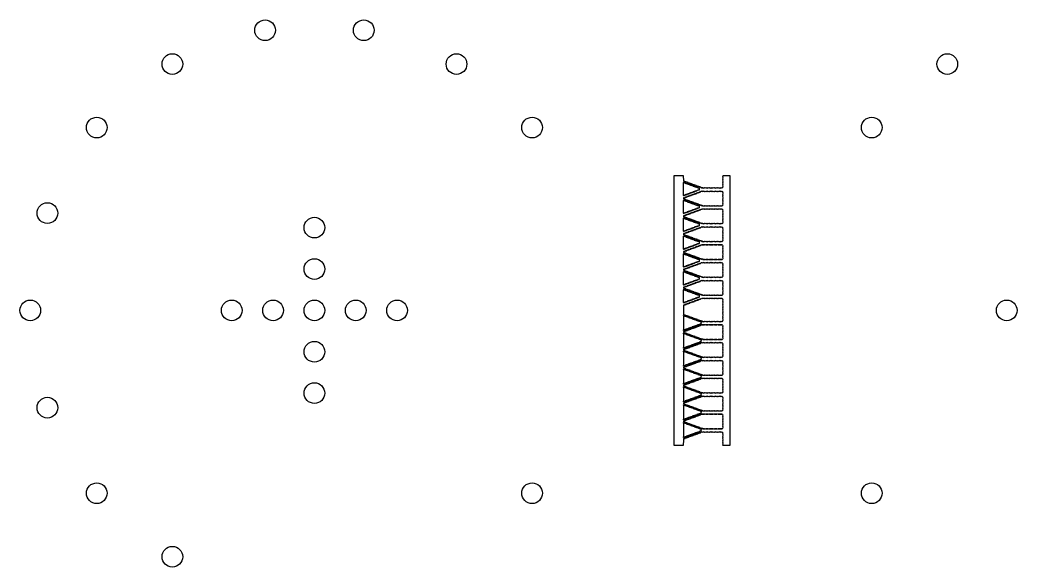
# Model space of a CAD drawing. Header units: millimetres. Extents: x -47.5 to 47.5, y -38.1 to 38.1.
# Drawn here: x -35.1 to -25.45, y 12.27 to 17.56 of the extents above; entities that cross this region are included whole.
import ezdxf

# ---------------------------------------------------------------- set-up
doc = ezdxf.new("R2010")
doc.units = ezdxf.units.MM
doc.header["$MEASUREMENT"] = 0
doc.layers.add('L1', color=7, linetype='Continuous')

msp = doc.modelspace()

# ---------------------------------------------------------------- linework, layer by layer
at = {"layer": 'L1'}
for points in [[(-28.5042, 15.9424, 1), (-28.4929, 15.9383), (-28.4925, 15.9381, 0.93803), (-28.4806, 15.938, 0.92653), (-28.4686, 15.938, 0.92653), (-28.4566, 15.938, 0.92653), (-28.4447, 15.938, 0.92653), (-28.4327, 15.938, 0.92653), (-28.4207, 15.938, 0.92653), (-28.4088, 15.938, 0.92653), (-28.3968, 15.938, 0.92653), (-28.3848, 15.938, 0.92653), (-28.3729, 15.938, 0.92653), (-28.3609, 15.938, 0.92653), (-28.349, 15.938, 0.92653), (-28.337, 15.938, 0.92653), (-28.325, 15.938, 0.92653), (-28.3131, 15.938, 0.92653), (-28.3011, 15.938, 0.92653), (-28.3011, 15.9499, 0.92653), (-28.3011, 15.9619, 0.92653), (-28.3011, 15.9739, 0.92653), (-28.3011, 15.9858, 0.92653), (-28.3011, 15.9978, 0.92653), (-28.3011, 16.0098, 0.92653), (-28.3011, 16.0217, 0.92653), (-28.3011, 16.0337, 0.92653), (-28.3011, 16.0457, 0.574857), (-28.2966, 16.055), (-28.28, 16.055), (-28.23, 16.055), (-28.23, 13.445), (-28.28, 13.445), (-28.2958, 13.445, 0.315345), (-28.3011, 13.4494, 0.92653), (-28.3011, 13.4613, 0.92653), (-28.3011, 13.4733, 0.92653), (-28.3011, 13.4853, 0.92653), (-28.3011, 13.4972, 0.92653), (-28.3011, 13.5092, 0.92653), (-28.3011, 13.5212, 0.92653), (-28.3011, 13.5331, 0.92653), (-28.3011, 13.5451, 0.92653), (-28.3011, 13.5571, 0.92653), (-28.3011, 13.569, 0.92653), (-28.3131, 13.569, 0.92653), (-28.325, 13.569, 0.92653), (-28.337, 13.569, 0.92653), (-28.349, 13.569, 0.92653), (-28.3609, 13.569, 0.92653), (-28.3729, 13.569, 0.92653), (-28.3848, 13.569, 0.92653), (-28.3968, 13.569, 0.92653), (-28.4088, 13.569, 0.92653), (-28.4207, 13.569, 0.92653), (-28.4327, 13.569, 0.92653), (-28.4447, 13.569, 0.92653), (-28.4566, 13.569, 0.92653), (-28.4686, 13.569, 0.92653), (-28.4806, 13.569, 0.92653), (-28.4925, 13.569, 0.760576), (-28.5039, 13.5712, 0.667376), (-28.512, 13.5638, 1), (-28.5233, 13.5596, 1), (-28.5346, 13.5555, 1), (-28.5459, 13.5514, 1), (-28.5571, 13.5473, 1), (-28.5684, 13.5432, 1), (-28.5797, 13.5391, 1), (-28.591, 13.535, 1), (-28.6022, 13.5309, 1), (-28.6135, 13.5268, 1), (-28.6248, 13.5227, 1), (-28.6361, 13.5186, 1), (-28.6474, 13.5145, 1), (-28.6586, 13.5104, 1), (-28.6699, 13.5063, 0.531679), (-28.6796, 13.5087), (-28.6796, 13.4995), (-28.68, 13.445), (-28.69, 13.445), (-28.7, 13.445), (-28.72, 13.445), (-28.77, 13.445), (-28.77, 16.055), (-28.72, 16.055), (-28.7, 16.055), (-28.69, 16.055), (-28.68, 16.055), (-28.6793, 16, 0.331003), (-28.6733, 16.004, 1), (-28.662, 15.9999, 1), (-28.6508, 15.9958, 1), (-28.6395, 15.9916, 1), (-28.6282, 15.9875, 1), (-28.6169, 15.9834, 1), (-28.6057, 15.9793, 1), (-28.5944, 15.9752, 1), (-28.5831, 15.9711, 1), (-28.5718, 15.967, 1), (-28.5606, 15.9629, 1), (-28.5493, 15.9588, 1), (-28.538, 15.9547, 1), (-28.5267, 15.9506, 1), (-28.5155, 15.9465, 1)], [(-28.5681, 15.9422, 1), (-28.5794, 15.9463, 1), (-28.5906, 15.9504, 1), (-28.6019, 15.9545, 1), (-28.6132, 15.9587, 1), (-28.6245, 15.9628, 1), (-28.6357, 15.9669, 1), (-28.647, 15.971, 1), (-28.6583, 15.9751, 1), (-28.6696, 15.9792, 1), (-28.6808, 15.9833), (-28.6809, 15.8642, 1), (-28.6696, 15.8683, 1), (-28.6583, 15.8724, 1), (-28.647, 15.8765, 1), (-28.6357, 15.8806, 1), (-28.6245, 15.8847, 1), (-28.6132, 15.8889, 1), (-28.6019, 15.893, 1), (-28.5906, 15.8971, 1), (-28.5794, 15.9012, 1), (-28.5681, 15.9053, 1), (-28.5568, 15.9094, 1), (-28.5455, 15.9135, 1), (-28.5343, 15.9176, 1.225852), (-28.5243, 15.9238, 1.225852), (-28.5343, 15.9299, 1), (-28.5455, 15.934, 1), (-28.5568, 15.9381, 1)], [(-28.3011, 15.7653, 0.92653), (-28.3011, 15.7772, 0.92653), (-28.3011, 15.7892, 0.92653), (-28.3011, 15.8012, 0.92653), (-28.3011, 15.8131, 0.92653), (-28.3011, 15.8251, 0.92653), (-28.3011, 15.8371, 0.92653), (-28.3011, 15.849, 0.92653), (-28.3011, 15.861, 0.92653), (-28.3011, 15.873, 0.92653), (-28.3011, 15.8849, 0.92653), (-28.3011, 15.8969, 0.92653), (-28.3131, 15.8969, 0.92653), (-28.325, 15.8969, 0.92653), (-28.337, 15.8969, 0.92653), (-28.349, 15.8969, 0.92653), (-28.3609, 15.8969, 0.92653), (-28.3729, 15.8969, 0.92653), (-28.3848, 15.8969, 0.92653), (-28.3968, 15.8969, 0.92653), (-28.4088, 15.8969, 0.92653), (-28.4207, 15.8969, 0.92653), (-28.4327, 15.8969, 0.92653), (-28.4447, 15.8969, 0.92653), (-28.4566, 15.8969, 0.92653), (-28.4686, 15.8969, 0.92653), (-28.4806, 15.8969, 0.92653), (-28.4925, 15.8969, 0.760576), (-28.5039, 15.8991, 0.667376), (-28.512, 15.8916, 1), (-28.5233, 15.8875, 1), (-28.5346, 15.8834, 1), (-28.5459, 15.8793, 1), (-28.5571, 15.8752, 1), (-28.5684, 15.8711, 1), (-28.5797, 15.867, 1), (-28.591, 15.8629, 1), (-28.6022, 15.8588, 1), (-28.6135, 15.8547, 1), (-28.6248, 15.8506, 1), (-28.6361, 15.8465, 1), (-28.6474, 15.8424, 1), (-28.6586, 15.8383, 1), (-28.6699, 15.8341, 0.531679), (-28.6796, 15.8366), (-28.6796, 15.8273, 0.342827), (-28.6733, 15.8313, 1), (-28.662, 15.8272, 1), (-28.6508, 15.823, 1), (-28.6395, 15.8189, 1), (-28.6282, 15.8148, 1), (-28.6169, 15.8107, 1), (-28.6057, 15.8066, 1), (-28.5944, 15.8025, 1), (-28.5831, 15.7984, 1), (-28.5718, 15.7943, 1), (-28.5606, 15.7902, 1), (-28.5493, 15.7861, 1), (-28.538, 15.782, 1), (-28.5267, 15.7779, 1), (-28.5155, 15.7738, 1), (-28.5042, 15.7697, 1), (-28.4929, 15.7656), (-28.4925, 15.7654, 0.93803), (-28.4806, 15.7653, 0.92653), (-28.4686, 15.7653, 0.92653), (-28.4566, 15.7653, 0.92653), (-28.4447, 15.7653, 0.92653), (-28.4327, 15.7653, 0.92653), (-28.4207, 15.7653, 0.92653), (-28.4088, 15.7653, 0.92653), (-28.3968, 15.7653, 0.92653), (-28.3848, 15.7653, 0.92653), (-28.3729, 15.7653, 0.92653), (-28.3609, 15.7653, 0.92653), (-28.349, 15.7653, 0.92653), (-28.337, 15.7653, 0.92653), (-28.325, 15.7653, 0.92653), (-28.3131, 15.7653, 0.92653), (-28.3011, 15.7653, -26.022609)], [(-28.5681, 15.7695, 1), (-28.5794, 15.7736, 1), (-28.5906, 15.7777, 1), (-28.6019, 15.7818, 1), (-28.6132, 15.786, 1), (-28.6245, 15.7901, 1), (-28.6357, 15.7942, 1), (-28.647, 15.7983, 1), (-28.6583, 15.8024, 1), (-28.6696, 15.8065, 1), (-28.6808, 15.8106), (-28.6809, 15.6915, 1), (-28.6696, 15.6956, 1), (-28.6583, 15.6997, 1), (-28.647, 15.7038, 1), (-28.6357, 15.7079, 1), (-28.6245, 15.712, 1), (-28.6132, 15.7161, 1), (-28.6019, 15.7203, 1), (-28.5906, 15.7244, 1), (-28.5794, 15.7285, 1), (-28.5681, 15.7326, 1), (-28.5568, 15.7367, 1), (-28.5455, 15.7408, 1), (-28.5343, 15.7449, 1.225852), (-28.5243, 15.751, 1.225852), (-28.5343, 15.7572, 1), (-28.5455, 15.7613, 1), (-28.5568, 15.7654, 1)], [(-28.3011, 15.5926, 0.92653), (-28.3011, 15.6045, 0.92653), (-28.3011, 15.6165, 0.92653), (-28.3011, 15.6285, 0.92653), (-28.3011, 15.6404, 0.92653), (-28.3011, 15.6524, 0.92653), (-28.3011, 15.6644, 0.92653), (-28.3011, 15.6763, 0.92653), (-28.3011, 15.6883, 0.92653), (-28.3011, 15.7003, 0.92653), (-28.3011, 15.7122, 0.92653), (-28.3011, 15.7242, 0.92653), (-28.3131, 15.7242, 0.92653), (-28.325, 15.7242, 0.92653), (-28.337, 15.7242, 0.92653), (-28.349, 15.7242, 0.92653), (-28.3609, 15.7242, 0.92653), (-28.3729, 15.7242, 0.92653), (-28.3848, 15.7242, 0.92653), (-28.3968, 15.7242, 0.92653), (-28.4088, 15.7242, 0.92653), (-28.4207, 15.7242, 0.92653), (-28.4327, 15.7242, 0.92653), (-28.4447, 15.7242, 0.92653), (-28.4566, 15.7242, 0.92653), (-28.4686, 15.7242, 0.92653), (-28.4806, 15.7242, 0.92653), (-28.4925, 15.7242, 0.760576), (-28.5039, 15.7264, 0.667376), (-28.512, 15.7189, 1), (-28.5233, 15.7148, 1), (-28.5346, 15.7107, 1), (-28.5459, 15.7066, 1), (-28.5571, 15.7025, 1), (-28.5684, 15.6984, 1), (-28.5797, 15.6943, 1), (-28.591, 15.6902, 1), (-28.6022, 15.6861, 1), (-28.6135, 15.682, 1), (-28.6248, 15.6779, 1), (-28.6361, 15.6738, 1), (-28.6474, 15.6697, 1), (-28.6586, 15.6656, 1), (-28.6699, 15.6614, 0.531679), (-28.6796, 15.6638), (-28.6796, 15.6546, 0.342827), (-28.6733, 15.6586, 1), (-28.662, 15.6545, 1), (-28.6508, 15.6503, 1), (-28.6395, 15.6462, 1), (-28.6282, 15.6421, 1), (-28.6169, 15.638, 1), (-28.6057, 15.6339, 1), (-28.5944, 15.6298, 1), (-28.5831, 15.6257, 1), (-28.5718, 15.6216, 1), (-28.5606, 15.6175, 1), (-28.5493, 15.6134, 1), (-28.538, 15.6093, 1), (-28.5267, 15.6052, 1), (-28.5155, 15.6011, 1), (-28.5042, 15.597, 1), (-28.4929, 15.5929), (-28.4925, 15.5927, 0.93803), (-28.4806, 15.5926, 0.92653), (-28.4686, 15.5926, 0.92653), (-28.4566, 15.5926, 0.92653), (-28.4447, 15.5926, 0.92653), (-28.4327, 15.5926, 0.92653), (-28.4207, 15.5926, 0.92653), (-28.4088, 15.5926, 0.92653), (-28.3968, 15.5926, 0.92653), (-28.3848, 15.5926, 0.92653), (-28.3729, 15.5926, 0.92653), (-28.3609, 15.5926, 0.92653), (-28.349, 15.5926, 0.92653), (-28.337, 15.5926, 0.92653), (-28.325, 15.5926, 0.92653), (-28.3131, 15.5926, 0.92653), (-28.3011, 15.5926, -26.022609)], [(-28.5681, 15.5968, 1), (-28.5794, 15.6009, 1), (-28.5906, 15.605, 1), (-28.6019, 15.6091, 1), (-28.6132, 15.6133, 1), (-28.6245, 15.6174, 1), (-28.6357, 15.6215, 1), (-28.647, 15.6256, 1), (-28.6583, 15.6297, 1), (-28.6696, 15.6338, 1), (-28.6808, 15.6379), (-28.6809, 15.5188, 1), (-28.6696, 15.5229, 1), (-28.6583, 15.527, 1), (-28.647, 15.5311, 1), (-28.6357, 15.5352, 1), (-28.6245, 15.5393, 1), (-28.6132, 15.5434, 1), (-28.6019, 15.5476, 1), (-28.5906, 15.5517, 1), (-28.5794, 15.5558, 1), (-28.5681, 15.5599, 1), (-28.5568, 15.564, 1), (-28.5455, 15.5681, 1), (-28.5343, 15.5722, 1.225852), (-28.5243, 15.5783, 1.225852), (-28.5343, 15.5845, 1), (-28.5455, 15.5886, 1), (-28.5568, 15.5927, 1)], [(-28.3011, 15.4199, 0.92653), (-28.3011, 15.4318, 0.92653), (-28.3011, 15.4438, 0.92653), (-28.3011, 15.4558, 0.92653), (-28.3011, 15.4677, 0.92653), (-28.3011, 15.4797, 0.92653), (-28.3011, 15.4917, 0.92653), (-28.3011, 15.5036, 0.92653), (-28.3011, 15.5156, 0.92653), (-28.3011, 15.5276, 0.92653), (-28.3011, 15.5395, 0.92653), (-28.3011, 15.5515, 0.92653), (-28.3131, 15.5515, 0.92653), (-28.325, 15.5515, 0.92653), (-28.337, 15.5515, 0.92653), (-28.349, 15.5515, 0.92653), (-28.3609, 15.5515, 0.92653), (-28.3729, 15.5515, 0.92653), (-28.3848, 15.5515, 0.92653), (-28.3968, 15.5515, 0.92653), (-28.4088, 15.5515, 0.92653), (-28.4207, 15.5515, 0.92653), (-28.4327, 15.5515, 0.92653), (-28.4447, 15.5515, 0.92653), (-28.4566, 15.5515, 0.92653), (-28.4686, 15.5515, 0.92653), (-28.4806, 15.5515, 0.92653), (-28.4925, 15.5515, 0.760576), (-28.5039, 15.5537, 0.667376), (-28.512, 15.5462, 1), (-28.5233, 15.5421, 1), (-28.5346, 15.538, 1), (-28.5459, 15.5339, 1), (-28.5571, 15.5298, 1), (-28.5684, 15.5257, 1), (-28.5797, 15.5216, 1), (-28.591, 15.5175, 1), (-28.6022, 15.5134, 1), (-28.6135, 15.5093, 1), (-28.6248, 15.5052, 1), (-28.6361, 15.5011, 1), (-28.6474, 15.497, 1), (-28.6586, 15.4928, 1), (-28.6699, 15.4887, 0.531679), (-28.6796, 15.4911), (-28.6796, 15.4819, 0.342827), (-28.6733, 15.4859, 1), (-28.662, 15.4818, 1), (-28.6508, 15.4776, 1), (-28.6395, 15.4735, 1), (-28.6282, 15.4694, 1), (-28.6169, 15.4653, 1), (-28.6057, 15.4612, 1), (-28.5944, 15.4571, 1), (-28.5831, 15.453, 1), (-28.5718, 15.4489, 1), (-28.5606, 15.4448, 1), (-28.5493, 15.4407, 1), (-28.538, 15.4366, 1), (-28.5267, 15.4325, 1), (-28.5155, 15.4284, 1), (-28.5042, 15.4243, 1), (-28.4929, 15.4202), (-28.4925, 15.42, 0.93803), (-28.4806, 15.4199, 0.92653), (-28.4686, 15.4199, 0.92653), (-28.4566, 15.4199, 0.92653), (-28.4447, 15.4199, 0.92653), (-28.4327, 15.4199, 0.92653), (-28.4207, 15.4199, 0.92653), (-28.4088, 15.4199, 0.92653), (-28.3968, 15.4199, 0.92653), (-28.3848, 15.4199, 0.92653), (-28.3729, 15.4199, 0.92653), (-28.3609, 15.4199, 0.92653), (-28.349, 15.4199, 0.92653), (-28.337, 15.4199, 0.92653), (-28.325, 15.4199, 0.92653), (-28.3131, 15.4199, 0.92653), (-28.3011, 15.4199, -26.022609)], [(-28.5681, 15.4241, 1), (-28.5794, 15.4282, 1), (-28.5906, 15.4323, 1), (-28.6019, 15.4364, 1), (-28.6132, 15.4405, 1), (-28.6245, 15.4447, 1), (-28.6357, 15.4488, 1), (-28.647, 15.4529, 1), (-28.6583, 15.457, 1), (-28.6696, 15.4611, 1), (-28.6808, 15.4652), (-28.6809, 15.3461, 1), (-28.6696, 15.3502, 1), (-28.6583, 15.3543, 1), (-28.647, 15.3584, 1), (-28.6357, 15.3625, 1), (-28.6245, 15.3666, 1), (-28.6132, 15.3707, 1), (-28.6019, 15.3748, 1), (-28.5906, 15.379, 1), (-28.5794, 15.3831, 1), (-28.5681, 15.3872, 1), (-28.5568, 15.3913, 1), (-28.5455, 15.3954, 1), (-28.5343, 15.3995, 1.225852), (-28.5243, 15.4056, 1.225852), (-28.5343, 15.4118, 1), (-28.5455, 15.4159, 1), (-28.5568, 15.42, 1)], [(-28.3011, 15.2472, 0.92653), (-28.3011, 15.2591, 0.92653), (-28.3011, 15.2711, 0.92653), (-28.3011, 15.2831, 0.92653), (-28.3011, 15.295, 0.92653), (-28.3011, 15.307, 0.92653), (-28.3011, 15.319, 0.92653), (-28.3011, 15.3309, 0.92653), (-28.3011, 15.3429, 0.92653), (-28.3011, 15.3549, 0.92653), (-28.3011, 15.3668, 0.92653), (-28.3011, 15.3788, 0.92653), (-28.3131, 15.3788, 0.92653), (-28.325, 15.3788, 0.92653), (-28.337, 15.3788, 0.92653), (-28.349, 15.3788, 0.92653), (-28.3609, 15.3788, 0.92653), (-28.3729, 15.3788, 0.92653), (-28.3848, 15.3788, 0.92653), (-28.3968, 15.3788, 0.92653), (-28.4088, 15.3788, 0.92653), (-28.4207, 15.3788, 0.92653), (-28.4327, 15.3788, 0.92653), (-28.4447, 15.3788, 0.92653), (-28.4566, 15.3788, 0.92653), (-28.4686, 15.3788, 0.92653), (-28.4806, 15.3788, 0.92653), (-28.4925, 15.3788, 0.760576), (-28.5039, 15.381, 0.667376), (-28.512, 15.3735, 1), (-28.5233, 15.3694, 1), (-28.5346, 15.3653, 1), (-28.5459, 15.3612, 1), (-28.5571, 15.3571, 1), (-28.5684, 15.353, 1), (-28.5797, 15.3489, 1), (-28.591, 15.3448, 1), (-28.6022, 15.3407, 1), (-28.6135, 15.3366, 1), (-28.6248, 15.3325, 1), (-28.6361, 15.3284, 1), (-28.6474, 15.3243, 1), (-28.6586, 15.3201, 1), (-28.6699, 15.316, 0.531679), (-28.6796, 15.3184), (-28.6796, 15.3092, 0.342827), (-28.6733, 15.3132, 1), (-28.662, 15.309, 1), (-28.6508, 15.3049, 1), (-28.6395, 15.3008, 1), (-28.6282, 15.2967, 1), (-28.6169, 15.2926, 1), (-28.6057, 15.2885, 1), (-28.5944, 15.2844, 1), (-28.5831, 15.2803, 1), (-28.5718, 15.2762, 1), (-28.5606, 15.2721, 1), (-28.5493, 15.268, 1), (-28.538, 15.2639, 1), (-28.5267, 15.2598, 1), (-28.5155, 15.2557, 1), (-28.5042, 15.2516, 1), (-28.4929, 15.2475), (-28.4925, 15.2473, 0.93803), (-28.4806, 15.2472, 0.92653), (-28.4686, 15.2472, 0.92653), (-28.4566, 15.2472, 0.92653), (-28.4447, 15.2472, 0.92653), (-28.4327, 15.2472, 0.92653), (-28.4207, 15.2472, 0.92653), (-28.4088, 15.2472, 0.92653), (-28.3968, 15.2472, 0.92653), (-28.3848, 15.2472, 0.92653), (-28.3729, 15.2472, 0.92653), (-28.3609, 15.2472, 0.92653), (-28.349, 15.2472, 0.92653), (-28.337, 15.2472, 0.92653), (-28.325, 15.2472, 0.92653), (-28.3131, 15.2472, 0.92653), (-28.3011, 15.2472, -26.022609)], [(-28.5681, 15.2514, 1), (-28.5794, 15.2555, 1), (-28.5906, 15.2596, 1), (-28.6019, 15.2637, 1), (-28.6132, 15.2678, 1), (-28.6245, 15.272, 1), (-28.6357, 15.2761, 1), (-28.647, 15.2802, 1), (-28.6583, 15.2843, 1), (-28.6696, 15.2884, 1), (-28.6808, 15.2925), (-28.6809, 15.1734, 1), (-28.6696, 15.1775, 1), (-28.6583, 15.1816, 1), (-28.647, 15.1857, 1), (-28.6357, 15.1898, 1), (-28.6245, 15.1939, 1), (-28.6132, 15.198, 1), (-28.6019, 15.2021, 1), (-28.5906, 15.2063, 1), (-28.5794, 15.2104, 1), (-28.5681, 15.2145, 1), (-28.5568, 15.2186, 1), (-28.5455, 15.2227, 1), (-28.5343, 15.2268, 1.225852), (-28.5243, 15.2329, 1.225852), (-28.5343, 15.2391, 1), (-28.5455, 15.2432, 1), (-28.5568, 15.2473, 1)], [(-28.3011, 15.0745, 0.92653), (-28.3011, 15.0864, 0.92653), (-28.3011, 15.0984, 0.92653), (-28.3011, 15.1104, 0.92653), (-28.3011, 15.1223, 0.92653), (-28.3011, 15.1343, 0.92653), (-28.3011, 15.1463, 0.92653), (-28.3011, 15.1582, 0.92653), (-28.3011, 15.1702, 0.92653), (-28.3011, 15.1822, 0.92653), (-28.3011, 15.1941, 0.92653), (-28.3011, 15.2061, 0.92653), (-28.3131, 15.2061, 0.92653), (-28.325, 15.2061, 0.92653), (-28.337, 15.2061, 0.92653), (-28.349, 15.2061, 0.92653), (-28.3609, 15.2061, 0.92653), (-28.3729, 15.2061, 0.92653), (-28.3848, 15.2061, 0.92653), (-28.3968, 15.2061, 0.92653), (-28.4088, 15.2061, 0.92653), (-28.4207, 15.2061, 0.92653), (-28.4327, 15.2061, 0.92653), (-28.4447, 15.2061, 0.92653), (-28.4566, 15.2061, 0.92653), (-28.4686, 15.2061, 0.92653), (-28.4806, 15.2061, 0.92653), (-28.4925, 15.2061, 0.760576), (-28.5039, 15.2083, 0.667376), (-28.512, 15.2008, 1), (-28.5233, 15.1967, 1), (-28.5346, 15.1926, 1), (-28.5459, 15.1885, 1), (-28.5571, 15.1844, 1), (-28.5684, 15.1803, 1), (-28.5797, 15.1762, 1), (-28.591, 15.1721, 1), (-28.6022, 15.168, 1), (-28.6135, 15.1639, 1), (-28.6248, 15.1598, 1), (-28.6361, 15.1557, 1), (-28.6474, 15.1515, 1), (-28.6586, 15.1474, 1), (-28.6699, 15.1433, 0.531679), (-28.6796, 15.1457), (-28.6796, 15.1365, 0.342827), (-28.6733, 15.1405, 1), (-28.662, 15.1363, 1), (-28.6508, 15.1322, 1), (-28.6395, 15.1281, 1), (-28.6282, 15.124, 1), (-28.6169, 15.1199, 1), (-28.6057, 15.1158, 1), (-28.5944, 15.1117, 1), (-28.5831, 15.1076, 1), (-28.5718, 15.1035, 1), (-28.5606, 15.0994, 1), (-28.5493, 15.0953, 1), (-28.538, 15.0912, 1), (-28.5267, 15.0871, 1), (-28.5155, 15.083, 1), (-28.5042, 15.0789, 1), (-28.4929, 15.0748), (-28.4925, 15.0746, 0.93803), (-28.4806, 15.0745, 0.92653), (-28.4686, 15.0745, 0.92653), (-28.4566, 15.0745, 0.92653), (-28.4447, 15.0745, 0.92653), (-28.4327, 15.0745, 0.92653), (-28.4207, 15.0745, 0.92653), (-28.4088, 15.0745, 0.92653), (-28.3968, 15.0745, 0.92653), (-28.3848, 15.0745, 0.92653), (-28.3729, 15.0745, 0.92653), (-28.3609, 15.0745, 0.92653), (-28.349, 15.0745, 0.92653), (-28.337, 15.0745, 0.92653), (-28.325, 15.0745, 0.92653), (-28.3131, 15.0745, 0.92653), (-28.3011, 15.0745, -26.022609)], [(-28.5681, 15.0787, 1), (-28.5794, 15.0828, 1), (-28.5906, 15.0869, 1), (-28.6019, 15.091, 1), (-28.6132, 15.0951, 1), (-28.6245, 15.0992, 1), (-28.6357, 15.1034, 1), (-28.647, 15.1075, 1), (-28.6583, 15.1116, 1), (-28.6696, 15.1157, 1), (-28.6808, 15.1198), (-28.6809, 15.0007, 1), (-28.6696, 15.0048, 1), (-28.6583, 15.0089, 1), (-28.647, 15.013, 1), (-28.6357, 15.0171, 1), (-28.6245, 15.0212, 1), (-28.6132, 15.0253, 1), (-28.6019, 15.0294, 1), (-28.5906, 15.0336, 1), (-28.5794, 15.0377, 1), (-28.5681, 15.0418, 1), (-28.5568, 15.0459, 1), (-28.5455, 15.05, 1), (-28.5343, 15.0541, 1.225852), (-28.5243, 15.0602, 1.225852), (-28.5343, 15.0664, 1), (-28.5455, 15.0705, 1), (-28.5568, 15.0746, 1)], [(-28.3011, 15.0334, 0.92653), (-28.3131, 15.0334, 0.92653), (-28.325, 15.0334, 0.92653), (-28.337, 15.0334, 0.92653), (-28.349, 15.0334, 0.92653), (-28.3609, 15.0334, 0.92653), (-28.3729, 15.0334, 0.92653), (-28.3848, 15.0334, 0.92653), (-28.3968, 15.0334, 0.92653), (-28.4088, 15.0334, 0.92653), (-28.4207, 15.0334, 0.92653), (-28.4327, 15.0334, 0.92653), (-28.4447, 15.0334, 0.92653), (-28.4566, 15.0334, 0.92653), (-28.4686, 15.0334, 0.92653), (-28.4806, 15.0334, 0.92653), (-28.4925, 15.0334, 0.760576), (-28.5039, 15.0356, 0.667376), (-28.512, 15.0281, 1), (-28.5233, 15.024, 1), (-28.5346, 15.0199, 1), (-28.5459, 15.0158, 1), (-28.5571, 15.0117, 1), (-28.5684, 15.0076, 1), (-28.5797, 15.0035, 1), (-28.591, 14.9994, 1), (-28.6022, 14.9953, 1), (-28.6135, 14.9912, 1), (-28.6248, 14.9871, 1), (-28.6361, 14.983, 1), (-28.6474, 14.9788, 1), (-28.6586, 14.9747, 1), (-28.6699, 14.9706, 0.531679), (-28.6796, 14.973), (-28.6796, 14.9638, 0.342827), (-28.6733, 14.9678, 1), (-28.662, 14.9636, 1), (-28.6508, 14.9595, 1), (-28.6395, 14.9554, 1), (-28.6282, 14.9513, 1), (-28.6169, 14.9472, 1), (-28.6057, 14.9431, 1), (-28.5944, 14.939, 1), (-28.5831, 14.9349, 1), (-28.5718, 14.9308, 1), (-28.5606, 14.9267, 1), (-28.5493, 14.9226, 1), (-28.538, 14.9185, 1), (-28.5267, 14.9144, 1), (-28.5155, 14.9103, 1), (-28.5042, 14.9062, 1), (-28.4929, 14.902), (-28.4925, 14.9019, 0.93803), (-28.4806, 14.9018, 0.92653), (-28.4686, 14.9018, 0.92653), (-28.4566, 14.9018, 0.92653), (-28.4447, 14.9018, 0.92653), (-28.4327, 14.9018, 0.92653), (-28.4207, 14.9018, 0.92653), (-28.4088, 14.9018, 0.92653), (-28.3968, 14.9018, 0.92653), (-28.3848, 14.9018, 0.92653), (-28.3729, 14.9018, 0.92653), (-28.3609, 14.9018, 0.92653), (-28.349, 14.9018, 0.92653), (-28.337, 14.9018, 0.92653), (-28.325, 14.9018, 0.92653), (-28.3131, 14.9018, 0.92653), (-28.3011, 14.9018, 0.92653), (-28.3011, 14.9137, 0.92653), (-28.3011, 14.9257, 0.92653), (-28.3011, 14.9377, 0.92653), (-28.3011, 14.9496, 0.92653), (-28.3011, 14.9616, 0.92653), (-28.3011, 14.9736, 0.92653), (-28.3011, 14.9855, 0.92653), (-28.3011, 14.9975, 0.92653), (-28.3011, 15.0095, 0.92653), (-28.3011, 15.0214, 0.92653), (-28.3011, 15.0334, 1.079928)], [(-28.5681, 14.906, 1), (-28.5794, 14.9101, 1), (-28.5906, 14.9142, 1), (-28.6019, 14.9183, 1), (-28.6132, 14.9224, 1), (-28.6245, 14.9265, 1), (-28.6357, 14.9307, 1), (-28.647, 14.9348, 1), (-28.6583, 14.9389, 1), (-28.6696, 14.943, 1), (-28.6808, 14.9471), (-28.6809, 14.828, 1), (-28.6696, 14.8321, 1), (-28.6583, 14.8362, 1), (-28.647, 14.8403, 1), (-28.6357, 14.8444, 1), (-28.6245, 14.8485, 1), (-28.6132, 14.8526, 1), (-28.6019, 14.8567, 1), (-28.5906, 14.8608, 1), (-28.5794, 14.865, 1), (-28.5681, 14.8691, 1), (-28.5568, 14.8732, 1), (-28.5455, 14.8773, 1), (-28.5343, 14.8814, 1.225852), (-28.5243, 14.8875, 1.225852), (-28.5343, 14.8937, 1), (-28.5455, 14.8978, 1), (-28.5568, 14.9019, 1)], [(-28.3011, 14.6692, 0.92653), (-28.3011, 14.6812, 0.92653), (-28.3011, 14.6932, 0.92653), (-28.3011, 14.7051, 0.92653), (-28.3011, 14.7171, 0.92653), (-28.3011, 14.7291, 0.92653), (-28.3011, 14.741, 0.92653), (-28.3011, 14.753, 0.92653), (-28.3011, 14.765, 0.92653), (-28.3011, 14.7769, 0.92653), (-28.3011, 14.7889, 0.92653), (-28.3011, 14.8009, 0.92653), (-28.3011, 14.8128, 0.92653), (-28.3011, 14.8248, 0.92653), (-28.3011, 14.8368, 0.92653), (-28.3011, 14.8487, 0.92653), (-28.3011, 14.8607, 0.92653), (-28.3131, 14.8607, 0.92653), (-28.325, 14.8607, 0.92653), (-28.337, 14.8607, 0.92653), (-28.349, 14.8607, 0.92653), (-28.3609, 14.8607, 0.92653), (-28.3729, 14.8607, 0.92653), (-28.3848, 14.8607, 0.92653), (-28.3968, 14.8607, 0.92653), (-28.4088, 14.8607, 0.92653), (-28.4207, 14.8607, 0.92653), (-28.4327, 14.8607, 0.92653), (-28.4447, 14.8607, 0.92653), (-28.4566, 14.8607, 0.92653), (-28.4686, 14.8607, 0.92653), (-28.4806, 14.8607, 0.92653), (-28.4925, 14.8607, 0.760576), (-28.5039, 14.8629, 0.667376), (-28.512, 14.8554, 1), (-28.5233, 14.8513, 1), (-28.5346, 14.8472, 1), (-28.5459, 14.8431, 1), (-28.5571, 14.839, 1), (-28.5684, 14.8349, 1), (-28.5797, 14.8308, 1), (-28.591, 14.8267, 1), (-28.6022, 14.8226, 1), (-28.6135, 14.8185, 1), (-28.6248, 14.8144, 1), (-28.6361, 14.8102, 1), (-28.6474, 14.8061, 1), (-28.6586, 14.802, 1), (-28.6699, 14.7979, 0.531679), (-28.6796, 14.8003), (-28.6796, 14.7084, 0.342827), (-28.6733, 14.7123, 1), (-28.662, 14.7082, 1), (-28.6508, 14.7041, 1), (-28.6395, 14.7, 1), (-28.6282, 14.6959, 1), (-28.6169, 14.6918, 1), (-28.6057, 14.6877, 1), (-28.5944, 14.6836, 1), (-28.5831, 14.6795, 1), (-28.5718, 14.6753, 1), (-28.5606, 14.6712, 1), (-28.5493, 14.6671, 1), (-28.538, 14.663, 1), (-28.5267, 14.6589, 1), (-28.5155, 14.6548, 1), (-28.5042, 14.6507, 1), (-28.4929, 14.6466), (-28.4925, 14.6465, 0.93803), (-28.4806, 14.6463, 0.92653), (-28.4686, 14.6463, 0.92653), (-28.4566, 14.6463, 0.92653), (-28.4447, 14.6463, 0.92653), (-28.4327, 14.6463, 0.92653), (-28.4207, 14.6463, 0.92653), (-28.4088, 14.6463, 0.92653), (-28.3968, 14.6463, 0.92653), (-28.3848, 14.6463, 0.92653), (-28.3729, 14.6463, 0.92653), (-28.3609, 14.6463, 0.92653), (-28.349, 14.6463, 0.92653), (-28.337, 14.6463, 0.92653), (-28.325, 14.6463, 0.92653), (-28.3131, 14.6463, 0.849306), (-28.3013, 14.6453, 1), (-28.3011, 14.6573, 0.92653)], [(-28.6774, 14.5632, 1), (-28.6662, 14.5673, 1), (-28.6549, 14.5714, 1), (-28.6436, 14.5755, 1), (-28.6323, 14.5796, 1), (-28.6211, 14.5837, 1), (-28.6098, 14.5878, 1), (-28.5985, 14.5919, 1), (-28.5872, 14.596, 1), (-28.5759, 14.6001, 1), (-28.5647, 14.6042, 1), (-28.5534, 14.6083, 1), (-28.5421, 14.6124, 1), (-28.5308, 14.6165, 1), (-28.5196, 14.6206, 1), (-28.5083, 14.6247, 0.711168), (-28.5097, 14.636, 0.897152), (-28.5213, 14.6388, 1), (-28.5326, 14.6429, 1), (-28.5438, 14.6471, 1), (-28.5551, 14.6512, 1), (-28.5664, 14.6553, 1), (-28.5777, 14.6594, 1), (-28.5889, 14.6635, 1), (-28.6002, 14.6676, 1), (-28.6115, 14.6717, 1), (-28.6228, 14.6758, 1), (-28.634, 14.6799, 1), (-28.6453, 14.684, 1), (-28.6566, 14.6881, 1), (-28.6679, 14.6922, 1), (-28.6791, 14.6963, 0.21955), (-28.6796, 14.7013), (-28.6796, 14.5562, 0.335449)], [(-28.3011, 14.4736, 0.92653), (-28.3011, 14.4856, 0.92653), (-28.3011, 14.4975, 0.92653), (-28.3011, 14.5095, 0.92653), (-28.3011, 14.5215, 0.92653), (-28.3011, 14.5334, 0.92653), (-28.3011, 14.5454, 0.92653), (-28.3011, 14.5574, 0.92653), (-28.3011, 14.5693, 0.92653), (-28.3011, 14.5813, 0.92653), (-28.3011, 14.5933, 0.92653), (-28.3011, 14.6052, 0.92653), (-28.3131, 14.6052, 0.92653), (-28.325, 14.6052, 0.92653), (-28.337, 14.6052, 0.92653), (-28.349, 14.6052, 0.92653), (-28.3609, 14.6052, 0.92653), (-28.3729, 14.6052, 0.92653), (-28.3848, 14.6052, 0.92653), (-28.3968, 14.6052, 0.92653), (-28.4088, 14.6052, 0.92653), (-28.4207, 14.6052, 0.92653), (-28.4327, 14.6052, 0.92653), (-28.4447, 14.6052, 0.92653), (-28.4566, 14.6052, 0.92653), (-28.4686, 14.6052, 0.92653), (-28.4806, 14.6052, 0.92653), (-28.4925, 14.6052, 0.760576), (-28.5039, 14.6075, 0.667376), (-28.512, 14.6, 1), (-28.5233, 14.5959, 1), (-28.5346, 14.5918, 1), (-28.5459, 14.5876, 1), (-28.5571, 14.5835, 1), (-28.5684, 14.5794, 1), (-28.5797, 14.5753, 1), (-28.591, 14.5712, 1), (-28.6022, 14.5671, 1), (-28.6135, 14.563, 1), (-28.6248, 14.5589, 1), (-28.6361, 14.5548, 1), (-28.6474, 14.5507, 1), (-28.6586, 14.5466, 1), (-28.6699, 14.5425, 0.531679), (-28.6796, 14.5449), (-28.6796, 14.5357, 0.342827), (-28.6733, 14.5396, 1), (-28.662, 14.5355, 1), (-28.6508, 14.5314, 1), (-28.6395, 14.5273, 1), (-28.6282, 14.5232, 1), (-28.6169, 14.5191, 1), (-28.6057, 14.515, 1), (-28.5944, 14.5109, 1), (-28.5831, 14.5067, 1), (-28.5718, 14.5026, 1), (-28.5606, 14.4985, 1), (-28.5493, 14.4944, 1), (-28.538, 14.4903, 1), (-28.5267, 14.4862, 1), (-28.5155, 14.4821, 1), (-28.5042, 14.478, 1), (-28.4929, 14.4739), (-28.4925, 14.4738, 0.93803), (-28.4806, 14.4736, 0.92653), (-28.4686, 14.4736, 0.92653), (-28.4566, 14.4736, 0.92653), (-28.4447, 14.4736, 0.92653), (-28.4327, 14.4736, 0.92653), (-28.4207, 14.4736, 0.92653), (-28.4088, 14.4736, 0.92653), (-28.3968, 14.4736, 0.92653), (-28.3848, 14.4736, 0.92653), (-28.3729, 14.4736, 0.92653), (-28.3609, 14.4736, 0.92653), (-28.349, 14.4736, 0.92653), (-28.337, 14.4736, 0.92653), (-28.325, 14.4736, 0.92653), (-28.3131, 14.4736, 0.92653), (-28.3011, 14.4736, -26.022591)], [(-28.6774, 14.3905, 1), (-28.6662, 14.3946, 1), (-28.6549, 14.3987, 1), (-28.6436, 14.4028, 1), (-28.6323, 14.4069, 1), (-28.6211, 14.411, 1), (-28.6098, 14.4151, 1), (-28.5985, 14.4192, 1), (-28.5872, 14.4233, 1), (-28.5759, 14.4274, 1), (-28.5647, 14.4315, 1), (-28.5534, 14.4356, 1), (-28.5421, 14.4397, 1), (-28.5308, 14.4438, 1), (-28.5196, 14.4479, 1), (-28.5083, 14.452, 0.711168), (-28.5097, 14.4633, 0.897152), (-28.5213, 14.4661, 1), (-28.5326, 14.4702, 1), (-28.5438, 14.4744, 1), (-28.5551, 14.4785, 1), (-28.5664, 14.4826, 1), (-28.5777, 14.4867, 1), (-28.5889, 14.4908, 1), (-28.6002, 14.4949, 1), (-28.6115, 14.499, 1), (-28.6228, 14.5031, 1), (-28.634, 14.5072, 1), (-28.6453, 14.5113, 1), (-28.6566, 14.5154, 1), (-28.6679, 14.5195, 1), (-28.6791, 14.5236, 0.21955), (-28.6796, 14.5286), (-28.6796, 14.3835, 0.335449)], [(-28.3011, 14.3009, 0.92653), (-28.3011, 14.3129, 0.92653), (-28.3011, 14.3248, 0.92653), (-28.3011, 14.3368, 0.92653), (-28.3011, 14.3488, 0.92653), (-28.3011, 14.3607, 0.92653), (-28.3011, 14.3727, 0.92653), (-28.3011, 14.3847, 0.92653), (-28.3011, 14.3966, 0.92653), (-28.3011, 14.4086, 0.92653), (-28.3011, 14.4206, 0.92653), (-28.3011, 14.4325, 0.92653), (-28.3131, 14.4325, 0.92653), (-28.325, 14.4325, 0.92653), (-28.337, 14.4325, 0.92653), (-28.349, 14.4325, 0.92653), (-28.3609, 14.4325, 0.92653), (-28.3729, 14.4325, 0.92653), (-28.3848, 14.4325, 0.92653), (-28.3968, 14.4325, 0.92653), (-28.4088, 14.4325, 0.92653), (-28.4207, 14.4325, 0.92653), (-28.4327, 14.4325, 0.92653), (-28.4447, 14.4325, 0.92653), (-28.4566, 14.4325, 0.92653), (-28.4686, 14.4325, 0.92653), (-28.4806, 14.4325, 0.92653), (-28.4925, 14.4325, 0.760576), (-28.5039, 14.4348, 0.667376), (-28.512, 14.4273, 1), (-28.5233, 14.4232, 1), (-28.5346, 14.4191, 1), (-28.5459, 14.4149, 1), (-28.5571, 14.4108, 1), (-28.5684, 14.4067, 1), (-28.5797, 14.4026, 1), (-28.591, 14.3985, 1), (-28.6022, 14.3944, 1), (-28.6135, 14.3903, 1), (-28.6248, 14.3862, 1), (-28.6361, 14.3821, 1), (-28.6474, 14.378, 1), (-28.6586, 14.3739, 1), (-28.6699, 14.3698, 0.531679), (-28.6796, 14.3722), (-28.6796, 14.363, 0.342827), (-28.6733, 14.3669, 1), (-28.662, 14.3628, 1), (-28.6508, 14.3587, 1), (-28.6395, 14.3546, 1), (-28.6282, 14.3505, 1), (-28.6169, 14.3464, 1), (-28.6057, 14.3423, 1), (-28.5944, 14.3382, 1), (-28.5831, 14.334, 1), (-28.5718, 14.3299, 1), (-28.5606, 14.3258, 1), (-28.5493, 14.3217, 1), (-28.538, 14.3176, 1), (-28.5267, 14.3135, 1), (-28.5155, 14.3094, 1), (-28.5042, 14.3053, 1), (-28.4929, 14.3012), (-28.4925, 14.3011, 0.93803), (-28.4806, 14.3009, 0.92653), (-28.4686, 14.3009, 0.92653), (-28.4566, 14.3009, 0.92653), (-28.4447, 14.3009, 0.92653), (-28.4327, 14.3009, 0.92653), (-28.4207, 14.3009, 0.92653), (-28.4088, 14.3009, 0.92653), (-28.3968, 14.3009, 0.92653), (-28.3848, 14.3009, 0.92653), (-28.3729, 14.3009, 0.92653), (-28.3609, 14.3009, 0.92653), (-28.349, 14.3009, 0.92653), (-28.337, 14.3009, 0.92653), (-28.325, 14.3009, 0.92653), (-28.3131, 14.3009, 0.92653), (-28.3011, 14.3009, -26.022591)], [(-28.6774, 14.2178, 1), (-28.6662, 14.2219, 1), (-28.6549, 14.226, 1), (-28.6436, 14.2301, 1), (-28.6323, 14.2342, 1), (-28.6211, 14.2383, 1), (-28.6098, 14.2424, 1), (-28.5985, 14.2465, 1), (-28.5872, 14.2506, 1), (-28.5759, 14.2547, 1), (-28.5647, 14.2588, 1), (-28.5534, 14.2629, 1), (-28.5421, 14.267, 1), (-28.5308, 14.2711, 1), (-28.5196, 14.2752, 1), (-28.5083, 14.2793, 0.711168), (-28.5097, 14.2906, 0.897152), (-28.5213, 14.2934, 1), (-28.5326, 14.2975, 1), (-28.5438, 14.3016, 1), (-28.5551, 14.3058, 1), (-28.5664, 14.3099, 1), (-28.5777, 14.314, 1), (-28.5889, 14.3181, 1), (-28.6002, 14.3222, 1), (-28.6115, 14.3263, 1), (-28.6228, 14.3304, 1), (-28.634, 14.3345, 1), (-28.6453, 14.3386, 1), (-28.6566, 14.3427, 1), (-28.6679, 14.3468, 1), (-28.6791, 14.3509, 0.21955), (-28.6796, 14.3559), (-28.6796, 14.2108, 0.335449)], [(-28.3011, 14.1282, 0.92653), (-28.3011, 14.1402, 0.92653), (-28.3011, 14.1521, 0.92653), (-28.3011, 14.1641, 0.92653), (-28.3011, 14.1761, 0.92653), (-28.3011, 14.188, 0.92653), (-28.3011, 14.2, 0.92653), (-28.3011, 14.212, 0.92653), (-28.3011, 14.2239, 0.92653), (-28.3011, 14.2359, 0.92653), (-28.3011, 14.2479, 0.92653), (-28.3011, 14.2598, 0.92653), (-28.3131, 14.2598, 0.92653), (-28.325, 14.2598, 0.92653), (-28.337, 14.2598, 0.92653), (-28.349, 14.2598, 0.92653), (-28.3609, 14.2598, 0.92653), (-28.3729, 14.2598, 0.92653), (-28.3848, 14.2598, 0.92653), (-28.3968, 14.2598, 0.92653), (-28.4088, 14.2598, 0.92653), (-28.4207, 14.2598, 0.92653), (-28.4327, 14.2598, 0.92653), (-28.4447, 14.2598, 0.92653), (-28.4566, 14.2598, 0.92653), (-28.4686, 14.2598, 0.92653), (-28.4806, 14.2598, 0.92653), (-28.4925, 14.2598, 0.760576), (-28.5039, 14.2621, 0.667376), (-28.512, 14.2546, 1), (-28.5233, 14.2505, 1), (-28.5346, 14.2464, 1), (-28.5459, 14.2422, 1), (-28.5571, 14.2381, 1), (-28.5684, 14.234, 1), (-28.5797, 14.2299, 1), (-28.591, 14.2258, 1), (-28.6022, 14.2217, 1), (-28.6135, 14.2176, 1), (-28.6248, 14.2135, 1), (-28.6361, 14.2094, 1), (-28.6474, 14.2053, 1), (-28.6586, 14.2012, 1), (-28.6699, 14.1971, 0.531679), (-28.6796, 14.1995), (-28.6796, 14.1903, 0.342827), (-28.6733, 14.1942, 1), (-28.662, 14.1901, 1), (-28.6508, 14.186, 1), (-28.6395, 14.1819, 1), (-28.6282, 14.1778, 1), (-28.6169, 14.1737, 1), (-28.6057, 14.1696, 1), (-28.5944, 14.1655, 1), (-28.5831, 14.1613, 1), (-28.5718, 14.1572, 1), (-28.5606, 14.1531, 1), (-28.5493, 14.149, 1), (-28.538, 14.1449, 1), (-28.5267, 14.1408, 1), (-28.5155, 14.1367, 1), (-28.5042, 14.1326, 1), (-28.4929, 14.1285), (-28.4925, 14.1284, 0.93803), (-28.4806, 14.1282, 0.92653), (-28.4686, 14.1282, 0.92653), (-28.4566, 14.1282, 0.92653), (-28.4447, 14.1282, 0.92653), (-28.4327, 14.1282, 0.92653), (-28.4207, 14.1282, 0.92653), (-28.4088, 14.1282, 0.92653), (-28.3968, 14.1282, 0.92653), (-28.3848, 14.1282, 0.92653), (-28.3729, 14.1282, 0.92653), (-28.3609, 14.1282, 0.92653), (-28.349, 14.1282, 0.92653), (-28.337, 14.1282, 0.92653), (-28.325, 14.1282, 0.92653), (-28.3131, 14.1282, 0.92653), (-28.3011, 14.1282, -26.022591)], [(-28.6774, 14.045, 1), (-28.6662, 14.0492, 1), (-28.6549, 14.0533, 1), (-28.6436, 14.0574, 1), (-28.6323, 14.0615, 1), (-28.6211, 14.0656, 1), (-28.6098, 14.0697, 1), (-28.5985, 14.0738, 1), (-28.5872, 14.0779, 1), (-28.5759, 14.082, 1), (-28.5647, 14.0861, 1), (-28.5534, 14.0902, 1), (-28.5421, 14.0943, 1), (-28.5308, 14.0984, 1), (-28.5196, 14.1025, 1), (-28.5083, 14.1066, 0.711168), (-28.5097, 14.1179, 0.897152), (-28.5213, 14.1207, 1), (-28.5326, 14.1248, 1), (-28.5438, 14.1289, 1), (-28.5551, 14.1331, 1), (-28.5664, 14.1372, 1), (-28.5777, 14.1413, 1), (-28.5889, 14.1454, 1), (-28.6002, 14.1495, 1), (-28.6115, 14.1536, 1), (-28.6228, 14.1577, 1), (-28.634, 14.1618, 1), (-28.6453, 14.1659, 1), (-28.6566, 14.17, 1), (-28.6679, 14.1741, 1), (-28.6791, 14.1782, 0.21955), (-28.6796, 14.1832), (-28.6796, 14.0381, 0.335449)], [(-28.3011, 14.0871, 0.92653), (-28.3131, 14.0871, 0.92653), (-28.325, 14.0871, 0.92653), (-28.337, 14.0871, 0.92653), (-28.349, 14.0871, 0.92653), (-28.3609, 14.0871, 0.92653), (-28.3729, 14.0871, 0.92653), (-28.3848, 14.0871, 0.92653), (-28.3968, 14.0871, 0.92653), (-28.4088, 14.0871, 0.92653), (-28.4207, 14.0871, 0.92653), (-28.4327, 14.0871, 0.92653), (-28.4447, 14.0871, 0.92653), (-28.4566, 14.0871, 0.92653), (-28.4686, 14.0871, 0.92653), (-28.4806, 14.0871, 0.92653), (-28.4925, 14.0871, 0.760576), (-28.5039, 14.0894, 0.667376), (-28.512, 14.0819, 1), (-28.5233, 14.0778, 1), (-28.5346, 14.0736, 1), (-28.5459, 14.0695, 1), (-28.5571, 14.0654, 1), (-28.5684, 14.0613, 1), (-28.5797, 14.0572, 1), (-28.591, 14.0531, 1), (-28.6022, 14.049, 1), (-28.6135, 14.0449, 1), (-28.6248, 14.0408, 1), (-28.6361, 14.0367, 1), (-28.6474, 14.0326, 1), (-28.6586, 14.0285, 1), (-28.6699, 14.0244, 0.531679), (-28.6796, 14.0268), (-28.6796, 14.0176, 0.342827), (-28.6733, 14.0215, 1), (-28.662, 14.0174, 1), (-28.6508, 14.0133, 1), (-28.6395, 14.0092, 1), (-28.6282, 14.0051, 1), (-28.6169, 14.001, 1), (-28.6057, 13.9969, 1), (-28.5944, 13.9927, 1), (-28.5831, 13.9886, 1), (-28.5718, 13.9845, 1), (-28.5606, 13.9804, 1), (-28.5493, 13.9763, 1), (-28.538, 13.9722, 1), (-28.5267, 13.9681, 1), (-28.5155, 13.964, 1), (-28.5042, 13.9599, 1), (-28.4929, 13.9558), (-28.4925, 13.9557, 0.93803), (-28.4806, 13.9555, 0.92653), (-28.4686, 13.9555, 0.92653), (-28.4566, 13.9555, 0.92653), (-28.4447, 13.9555, 0.92653), (-28.4327, 13.9555, 0.92653), (-28.4207, 13.9555, 0.92653), (-28.4088, 13.9555, 0.92653), (-28.3968, 13.9555, 0.92653), (-28.3848, 13.9555, 0.92653), (-28.3729, 13.9555, 0.92653), (-28.3609, 13.9555, 0.92653), (-28.349, 13.9555, 0.92653), (-28.337, 13.9555, 0.92653), (-28.325, 13.9555, 0.92653), (-28.3131, 13.9555, 0.92653), (-28.3011, 13.9555, 0.92653), (-28.3011, 13.9675, 0.92653), (-28.3011, 13.9794, 0.92653), (-28.3011, 13.9914, 0.92653), (-28.3011, 14.0034, 0.92653), (-28.3011, 14.0153, 0.92653), (-28.3011, 14.0273, 0.92653), (-28.3011, 14.0393, 0.92653), (-28.3011, 14.0512, 0.92653), (-28.3011, 14.0632, 0.92653), (-28.3011, 14.0752, 0.92653), (-28.3011, 14.0871, 1.079928)], [(-28.6774, 13.8723, 1), (-28.6662, 13.8765, 1), (-28.6549, 13.8806, 1), (-28.6436, 13.8847, 1), (-28.6323, 13.8888, 1), (-28.6211, 13.8929, 1), (-28.6098, 13.897, 1), (-28.5985, 13.9011, 1), (-28.5872, 13.9052, 1), (-28.5759, 13.9093, 1), (-28.5647, 13.9134, 1), (-28.5534, 13.9175, 1), (-28.5421, 13.9216, 1), (-28.5308, 13.9257, 1), (-28.5196, 13.9298, 1), (-28.5083, 13.9339, 0.711168), (-28.5097, 13.9452, 0.897152), (-28.5213, 13.948, 1), (-28.5326, 13.9521, 1), (-28.5438, 13.9562, 1), (-28.5551, 13.9603, 1), (-28.5664, 13.9645, 1), (-28.5777, 13.9686, 1), (-28.5889, 13.9727, 1), (-28.6002, 13.9768, 1), (-28.6115, 13.9809, 1), (-28.6228, 13.985, 1), (-28.634, 13.9891, 1), (-28.6453, 13.9932, 1), (-28.6566, 13.9973, 1), (-28.6679, 14.0014, 1), (-28.6791, 14.0055, 0.21955), (-28.6796, 14.0105), (-28.6796, 13.8654, 0.335449)], [(-28.3011, 13.7828, 0.92653), (-28.3011, 13.7948, 0.92653), (-28.3011, 13.8067, 0.92653), (-28.3011, 13.8187, 0.92653), (-28.3011, 13.8307, 0.92653), (-28.3011, 13.8426, 0.92653), (-28.3011, 13.8546, 0.92653), (-28.3011, 13.8666, 0.92653), (-28.3011, 13.8785, 0.92653), (-28.3011, 13.8905, 0.92653), (-28.3011, 13.9025, 0.92653), (-28.3011, 13.9144, 0.92653), (-28.3131, 13.9144, 0.92653), (-28.325, 13.9144, 0.92653), (-28.337, 13.9144, 0.92653), (-28.349, 13.9144, 0.92653), (-28.3609, 13.9144, 0.92653), (-28.3729, 13.9144, 0.92653), (-28.3848, 13.9144, 0.92653), (-28.3968, 13.9144, 0.92653), (-28.4088, 13.9144, 0.92653), (-28.4207, 13.9144, 0.92653), (-28.4327, 13.9144, 0.92653), (-28.4447, 13.9144, 0.92653), (-28.4566, 13.9144, 0.92653), (-28.4686, 13.9144, 0.92653), (-28.4806, 13.9144, 0.92653), (-28.4925, 13.9144, 0.760576), (-28.5039, 13.9167, 0.667376), (-28.512, 13.9092, 1), (-28.5233, 13.9051, 1), (-28.5346, 13.9009, 1), (-28.5459, 13.8968, 1), (-28.5571, 13.8927, 1), (-28.5684, 13.8886, 1), (-28.5797, 13.8845, 1), (-28.591, 13.8804, 1), (-28.6022, 13.8763, 1), (-28.6135, 13.8722, 1), (-28.6248, 13.8681, 1), (-28.6361, 13.864, 1), (-28.6474, 13.8599, 1), (-28.6586, 13.8558, 1), (-28.6699, 13.8517, 0.531679), (-28.6796, 13.8541), (-28.6796, 13.8449, 0.342827), (-28.6733, 13.8488, 1), (-28.662, 13.8447, 1), (-28.6508, 13.8406, 1), (-28.6395, 13.8365, 1), (-28.6282, 13.8324, 1), (-28.6169, 13.8283, 1), (-28.6057, 13.8242, 1), (-28.5944, 13.82, 1), (-28.5831, 13.8159, 1), (-28.5718, 13.8118, 1), (-28.5606, 13.8077, 1), (-28.5493, 13.8036, 1), (-28.538, 13.7995, 1), (-28.5267, 13.7954, 1), (-28.5155, 13.7913, 1), (-28.5042, 13.7872, 1), (-28.4929, 13.7831), (-28.4925, 13.783, 0.93803), (-28.4806, 13.7828, 0.92653), (-28.4686, 13.7828, 0.92653), (-28.4566, 13.7828, 0.92653), (-28.4447, 13.7828, 0.92653), (-28.4327, 13.7828, 0.92653), (-28.4207, 13.7828, 0.92653), (-28.4088, 13.7828, 0.92653), (-28.3968, 13.7828, 0.92653), (-28.3848, 13.7828, 0.92653), (-28.3729, 13.7828, 0.92653), (-28.3609, 13.7828, 0.92653), (-28.349, 13.7828, 0.92653), (-28.337, 13.7828, 0.92653), (-28.325, 13.7828, 0.92653), (-28.3131, 13.7828, 0.92653), (-28.3011, 13.7828, -26.022591)], [(-28.6774, 13.6996, 1), (-28.6662, 13.7038, 1), (-28.6549, 13.7079, 1), (-28.6436, 13.712, 1), (-28.6323, 13.7161, 1), (-28.6211, 13.7202, 1), (-28.6098, 13.7243, 1), (-28.5985, 13.7284, 1), (-28.5872, 13.7325, 1), (-28.5759, 13.7366, 1), (-28.5647, 13.7407, 1), (-28.5534, 13.7448, 1), (-28.5421, 13.7489, 1), (-28.5308, 13.753, 1), (-28.5196, 13.7571, 1), (-28.5083, 13.7612, 0.711168), (-28.5097, 13.7725, 0.897152), (-28.5213, 13.7753, 1), (-28.5326, 13.7794, 1), (-28.5438, 13.7835, 1), (-28.5551, 13.7876, 1), (-28.5664, 13.7918, 1), (-28.5777, 13.7959, 1), (-28.5889, 13.8, 1), (-28.6002, 13.8041, 1), (-28.6115, 13.8082, 1), (-28.6228, 13.8123, 1), (-28.634, 13.8164, 1), (-28.6453, 13.8205, 1), (-28.6566, 13.8246, 1), (-28.6679, 13.8287, 1), (-28.6791, 13.8328, 0.21955), (-28.6796, 13.8378), (-28.6796, 13.6927, 0.335449)], [(-28.3011, 13.6101, 0.92653), (-28.3011, 13.6221, 0.92653), (-28.3011, 13.634, 0.92653), (-28.3011, 13.646, 0.92653), (-28.3011, 13.658, 0.92653), (-28.3011, 13.6699, 0.92653), (-28.3011, 13.6819, 0.92653), (-28.3011, 13.6939, 0.92653), (-28.3011, 13.7058, 0.92653), (-28.3011, 13.7178, 0.92653), (-28.3011, 13.7298, 0.92653), (-28.3011, 13.7417, 0.92653), (-28.3131, 13.7417, 0.92653), (-28.325, 13.7417, 0.92653), (-28.337, 13.7417, 0.92653), (-28.349, 13.7417, 0.92653), (-28.3609, 13.7417, 0.92653), (-28.3729, 13.7417, 0.92653), (-28.3848, 13.7417, 0.92653), (-28.3968, 13.7417, 0.92653), (-28.4088, 13.7417, 0.92653), (-28.4207, 13.7417, 0.92653), (-28.4327, 13.7417, 0.92653), (-28.4447, 13.7417, 0.92653), (-28.4566, 13.7417, 0.92653), (-28.4686, 13.7417, 0.92653), (-28.4806, 13.7417, 0.92653), (-28.4925, 13.7417, 0.760576), (-28.5039, 13.744, 0.667376), (-28.512, 13.7365, 1), (-28.5233, 13.7323, 1), (-28.5346, 13.7282, 1), (-28.5459, 13.7241, 1), (-28.5571, 13.72, 1), (-28.5684, 13.7159, 1), (-28.5797, 13.7118, 1), (-28.591, 13.7077, 1), (-28.6022, 13.7036, 1), (-28.6135, 13.6995, 1), (-28.6248, 13.6954, 1), (-28.6361, 13.6913, 1), (-28.6474, 13.6872, 1), (-28.6586, 13.6831, 1), (-28.6699, 13.679, 0.531679), (-28.6796, 13.6814), (-28.6796, 13.6722, 0.342827), (-28.6733, 13.6761, 1), (-28.662, 13.672, 1), (-28.6508, 13.6679, 1), (-28.6395, 13.6638, 1), (-28.6282, 13.6597, 1), (-28.6169, 13.6556, 1), (-28.6057, 13.6514, 1), (-28.5944, 13.6473, 1), (-28.5831, 13.6432, 1), (-28.5718, 13.6391, 1), (-28.5606, 13.635, 1), (-28.5493, 13.6309, 1), (-28.538, 13.6268, 1), (-28.5267, 13.6227, 1), (-28.5155, 13.6186, 1), (-28.5042, 13.6145, 1), (-28.4929, 13.6104), (-28.4925, 13.6103, 0.93803), (-28.4806, 13.6101, 0.92653), (-28.4686, 13.6101, 0.92653), (-28.4566, 13.6101, 0.92653), (-28.4447, 13.6101, 0.92653), (-28.4327, 13.6101, 0.92653), (-28.4207, 13.6101, 0.92653), (-28.4088, 13.6101, 0.92653), (-28.3968, 13.6101, 0.92653), (-28.3848, 13.6101, 0.92653), (-28.3729, 13.6101, 0.92653), (-28.3609, 13.6101, 0.92653), (-28.349, 13.6101, 0.92653), (-28.337, 13.6101, 0.92653), (-28.325, 13.6101, 0.92653), (-28.3131, 13.6101, 0.92653), (-28.3011, 13.6101, -26.022591)], [(-28.6774, 13.5269, 1), (-28.6662, 13.531, 1), (-28.6549, 13.5352, 1), (-28.6436, 13.5393, 1), (-28.6323, 13.5434, 1), (-28.6211, 13.5475, 1), (-28.6098, 13.5516, 1), (-28.5985, 13.5557, 1), (-28.5872, 13.5598, 1), (-28.5759, 13.5639, 1), (-28.5647, 13.568, 1), (-28.5534, 13.5721, 1), (-28.5421, 13.5762, 1), (-28.5308, 13.5803, 1), (-28.5196, 13.5844, 1), (-28.5083, 13.5885, 0.711168), (-28.5097, 13.5998, 0.897152), (-28.5213, 13.6026, 1), (-28.5326, 13.6067, 1), (-28.5438, 13.6108, 1), (-28.5551, 13.6149, 1), (-28.5664, 13.6191, 1), (-28.5777, 13.6232, 1), (-28.5889, 13.6273, 1), (-28.6002, 13.6314, 1), (-28.6115, 13.6355, 1), (-28.6228, 13.6396, 1), (-28.634, 13.6437, 1), (-28.6453, 13.6478, 1), (-28.6566, 13.6519, 1), (-28.6679, 13.656, 1), (-28.6791, 13.6601, 0.21955), (-28.6796, 13.6651), (-28.6796, 13.52, 0.335449)]]:
    msp.add_lwpolyline(points, format="xyb", close=True, dxfattribs=at)
for centre in [(-32.7275, 17.4582), (-31.7725, 17.4582), (-33.625, 17.1316), (-30.875, 17.1316), (-26.125, 17.1316), (-34.3566, 16.5177), (-30.1434, 16.5177), (-26.8566, 16.5177), (-34.8342, 15.6906), (-32.25, 15.55), (-32.25, 15.15), (-35, 14.75), (-33.05, 14.75), (-32.65, 14.75), (-32.25, 14.75), (-31.85, 14.75), (-31.45, 14.75), (-25.55, 14.75), (-32.25, 14.35), (-32.25, 13.95), (-34.8342, 13.8094), (-34.3566, 12.9823), (-30.1434, 12.9823), (-26.8566, 12.9823), (-33.625, 12.3684)]:
    msp.add_circle(centre, 0.1, dxfattribs=at)

doc.saveas('drawing.dxf')
